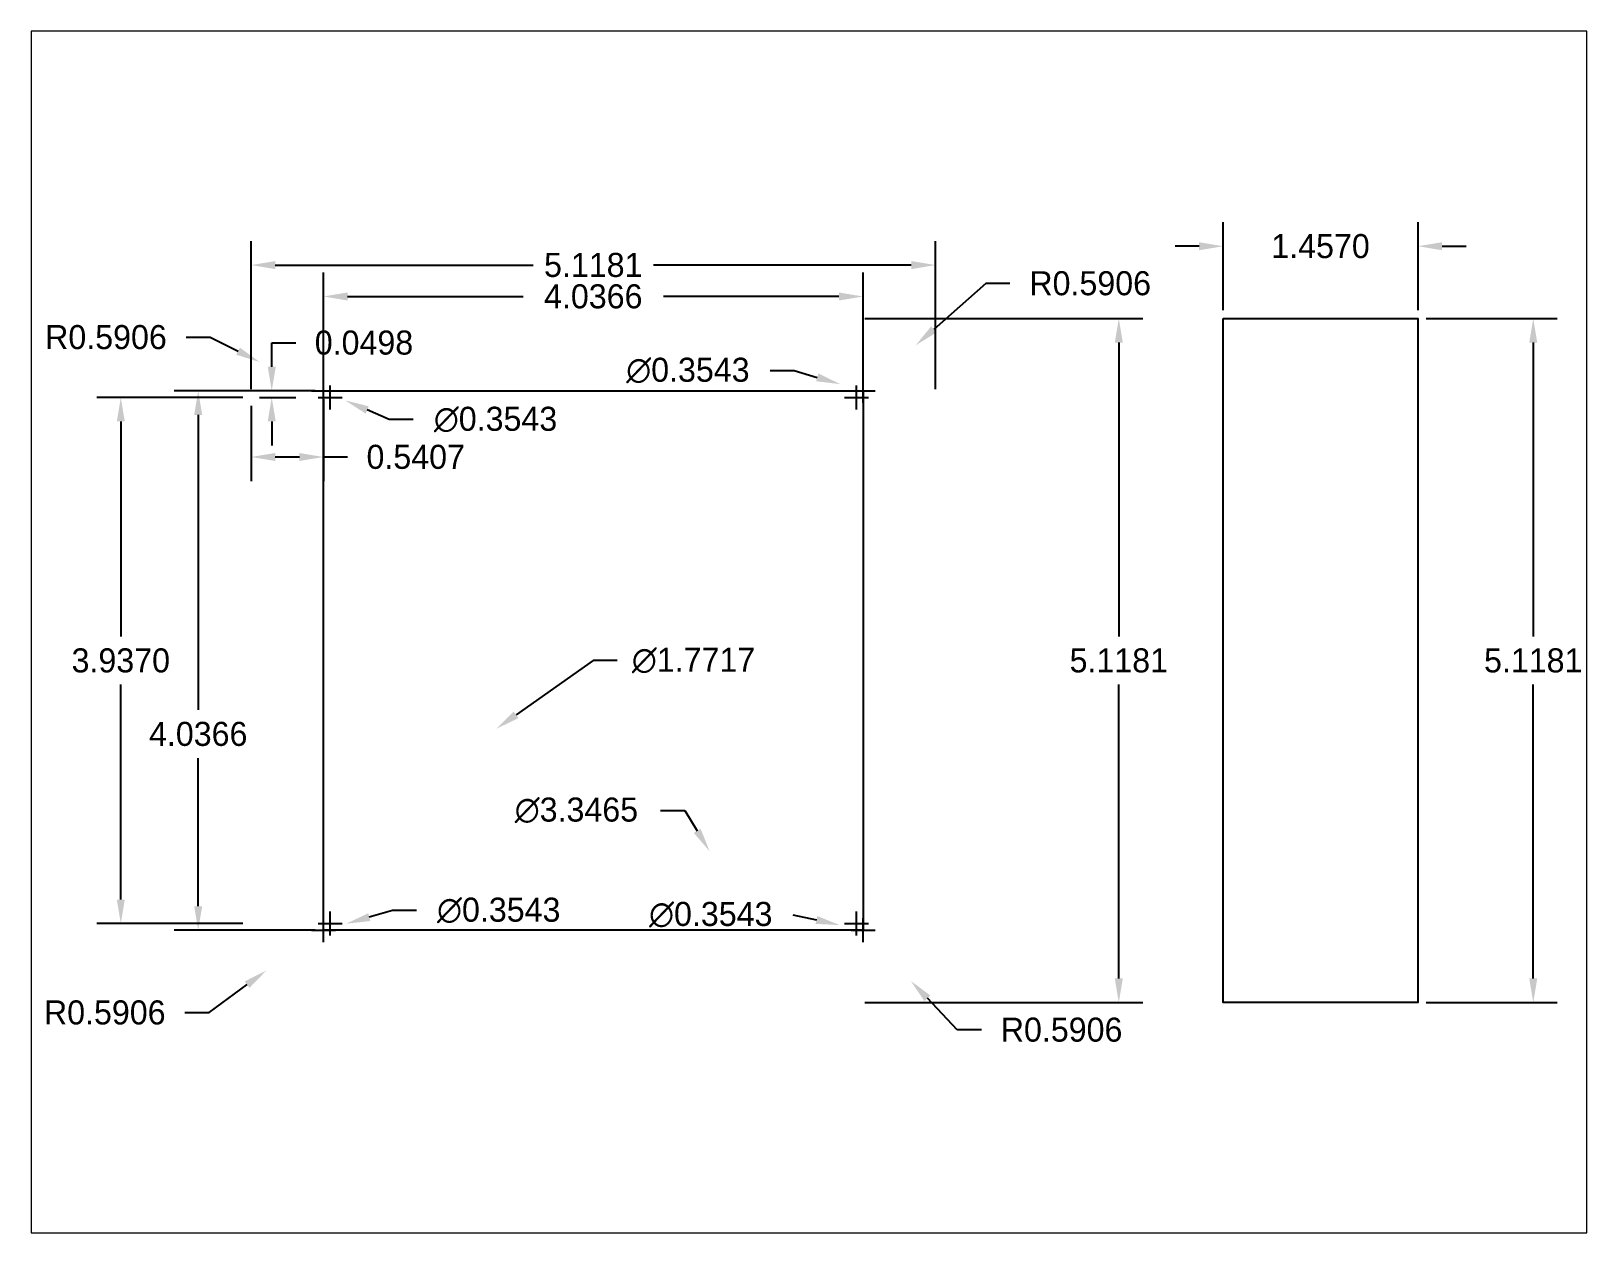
# Paper-space layout 'Layout1' of a CAD drawing. Header units: inches. Extents: x 1.1 to 9.9, y 0.85 to 7.65.
# The model-space entities are those that its viewports show. They can reach past a viewport. Long polylines and large blocks are cut down to what shows.
import ezdxf

# ---------------------------------------------------------------- set-up
doc = ezdxf.new("R2010")
doc.units = ezdxf.units.IN
doc.header["$MEASUREMENT"] = 0
doc.dimstyles.get("Standard").update_dxf_attribs({"dimtxt": 0.18, "dimasz": 0.18, "dimexe": 0.18, "dimexo": 0.0625, "dimgap": 0.09, "dimtad": 0, "dimtih": 1, "dimtoh": 1, "dimdec": 4, "dimzin": 0, "dimdsep": 46, "dimtxsty": 'Standard', "dimcen": 0.09, "dimadec": 0, "dimazin": 0, "dimtfac": 1, "dimtdec": 4, "dimtofl": 0, "dimtmove": 0, "dimatfit": 3, "dimfxl": 1, "dimtolj": 1, "dimtzin": 0, "dimarcsym": 0})

# ---------------------------------------------------------------- blocks, each defined once
blk = doc.blocks.new('*D1')
at = {"color": 0, "lineweight": -2, "transparency": 16777216}
for p, q in [((-0.063, 4.528), (-1.155, 4.528)), ((-0.975, 4.348), (-0.975, 2.739)), ((-0.975, 0.771), (-0.975, 2.379)), ((-0.063, 0.591), (-1.155, 0.591))]:
    blk.add_line(p, q, dxfattribs=at)
at = {"color": 0, "transparency": 16777216}
for points in [[(-1.005, 4.348), (-0.945, 4.348), (-0.975, 4.528)], [(-1.005, 0.771), (-0.945, 0.771), (-0.975, 0.591)]]:
    blk.add_solid(points, dxfattribs=at)
at = {"layer": 'Defpoints', "color": 0, "transparency": 16777216}
for p in [(0, 4.528, 1.457), (-0.975, 0.591), (0, 0.591, 1.457)]:
    blk.add_point(p, dxfattribs=at)
at = {"color": 0, "transparency": 16777216, "insert": (-0.975, 2.559), "char_height": 0.18, "attachment_point": 5}
blk.add_mtext('\\A1;3.9370', dxfattribs=at)
blk = doc.blocks.new('*D2')
at = {"color": 0, "lineweight": -2, "transparency": 16777216}
for p, q in [((0, 4.59), (0, 5.698)), ((5.118, 4.59), (5.118, 5.698)), ((0.18, 5.518), (2.109, 5.518)), ((4.938, 5.518), (3.009, 5.518))]:
    blk.add_line(p, q, dxfattribs=at)
at = {"color": 0, "transparency": 16777216}
for points in [[(0.18, 5.548), (0.18, 5.488), (0, 5.518)], [(4.938, 5.548), (4.938, 5.488), (5.118, 5.518)]]:
    blk.add_solid(points, dxfattribs=at)
at = {"layer": 'Defpoints', "color": 0, "transparency": 16777216}
for p in [(5.118, 5.518), (0, 4.528), (5.118, 4.528)]:
    blk.add_point(p, dxfattribs=at)
at = {"color": 0, "transparency": 16777216, "insert": (2.559, 5.518), "char_height": 0.18, "attachment_point": 5}
blk.add_mtext('\\A1;5.1181', dxfattribs=at)
blk = doc.blocks.new('*D3')
at = {"color": 0, "lineweight": -2, "transparency": 16777216}
for p, q in [((4.59, 5.118), (6.67, 5.118)), ((6.49, 4.938), (6.49, 2.739)), ((6.49, 0.18), (6.49, 2.379)), ((4.59, 0), (6.67, 0))]:
    blk.add_line(p, q, dxfattribs=at)
at = {"color": 0, "transparency": 16777216}
for points in [[(6.46, 4.938), (6.52, 4.938), (6.49, 5.118)], [(6.46, 0.18), (6.52, 0.18), (6.49, 0)]]:
    blk.add_solid(points, dxfattribs=at)
at = {"layer": 'Defpoints', "color": 0, "transparency": 16777216}
for p in [(4.528, 5.118), (4.528, 0), (6.49, 0)]:
    blk.add_point(p, dxfattribs=at)
at = {"color": 0, "transparency": 16777216, "insert": (6.49, 2.559), "char_height": 0.18, "attachment_point": 5}
blk.add_mtext('\\A1;5.1181', dxfattribs=at)
blk = doc.blocks.new('*D4')
at = {"color": 0, "lineweight": -2, "transparency": 16777216}
for p, q in [((5.496, 5.381), (5.106, 5.037)), ((5.676, 5.381), (5.496, 5.381)), ((4.528, 4.438), (4.528, 4.618)), ((4.438, 4.528), (4.618, 4.528))]:
    blk.add_line(p, q, dxfattribs=at)
at = {"color": 0, "transparency": 16777216}
blk.add_solid([(5.086, 5.059), (5.126, 5.014), (4.971, 4.918)], dxfattribs=at)
at = {"layer": 'Defpoints', "color": 0, "transparency": 16777216}
for p in [(4.971, 4.918), (4.528, 4.528)]:
    blk.add_point(p, dxfattribs=at)
at = {"color": 0, "transparency": 16777216, "insert": (6.276, 5.381), "char_height": 0.18, "attachment_point": 5}
blk.add_mtext('\\A1;R0.5906', dxfattribs=at)
blk = doc.blocks.new('*D5')
at = {"color": 0, "lineweight": -2, "transparency": 16777216}
for p, q in [((4.438, 0.591), (4.618, 0.591)), ((4.528, 0.501), (4.528, 0.681)), ((5.282, -0.204), (5.058, 0.032)), ((5.462, -0.204), (5.282, -0.204))]:
    blk.add_line(p, q, dxfattribs=at)
at = {"color": 0, "transparency": 16777216}
blk.add_solid([(5.08, 0.053), (5.036, 0.011), (4.934, 0.162)], dxfattribs=at)
at = {"layer": 'Defpoints', "color": 0, "transparency": 16777216}
for p in [(4.528, 0.591), (4.934, 0.162)]:
    blk.add_point(p, dxfattribs=at)
at = {"color": 0, "transparency": 16777216, "insert": (6.062, -0.204), "char_height": 0.18, "attachment_point": 5}
blk.add_mtext('\\A1;R0.5906', dxfattribs=at)
blk = doc.blocks.new('*D6')
at = {"color": 0, "lineweight": -2, "transparency": 16777216}
for p, q in [((0.501, 0.591), (0.681, 0.591)), ((0.591, 0.501), (0.591, 0.681)), ((-0.315, -0.075), (-0.03, 0.134)), ((-0.495, -0.075), (-0.315, -0.075))]:
    blk.add_line(p, q, dxfattribs=at)
at = {"color": 0, "transparency": 16777216}
blk.add_solid([(-0.048, 0.158), (-0.012, 0.11), (0.115, 0.241)], dxfattribs=at)
at = {"layer": 'Defpoints', "color": 0, "transparency": 16777216}
for p in [(0.591, 0.591), (0.115, 0.241)]:
    blk.add_point(p, dxfattribs=at)
at = {"color": 0, "transparency": 16777216, "insert": (-1.095, -0.075), "char_height": 0.18, "attachment_point": 5}
blk.add_mtext('\\A1;R0.5906', dxfattribs=at)
blk = doc.blocks.new('*D7')
at = {"color": 0, "lineweight": -2, "transparency": 16777216}
for p, q in [((-0.486, 4.978), (-0.306, 4.978)), ((-0.306, 4.978), (-0.098, 4.874)), ((0.591, 4.438), (0.591, 4.618)), ((0.501, 4.528), (0.681, 4.528))]:
    blk.add_line(p, q, dxfattribs=at)
at = {"color": 0, "transparency": 16777216}
blk.add_solid([(-0.084, 4.9), (-0.111, 4.847), (0.063, 4.793)], dxfattribs=at)
at = {"layer": 'Defpoints', "color": 0, "transparency": 16777216}
for p in [(0.063, 4.793), (0.591, 4.528)]:
    blk.add_point(p, dxfattribs=at)
at = {"color": 0, "transparency": 16777216, "insert": (-1.086, 4.978), "char_height": 0.18, "attachment_point": 5}
blk.add_mtext('\\A1;R0.5906', dxfattribs=at)
blk = doc.blocks.new('*D8')
at = {"color": 0, "lineweight": -2, "transparency": 16777216}
for p, q in [((0.541, 4.487), (0.541, 4.667)), ((0.451, 4.577), (0.631, 4.577)), ((1.033, 4.362), (0.868, 4.434)), ((1.213, 4.362), (1.033, 4.362))]:
    blk.add_line(p, q, dxfattribs=at)
at = {"color": 0, "transparency": 16777216}
blk.add_solid([(0.88, 4.461), (0.856, 4.407), (0.703, 4.506)], dxfattribs=at)
at = {"layer": 'Defpoints', "color": 0, "transparency": 16777216}
for p in [(0.378, 4.648), (0.703, 4.506)]:
    blk.add_point(p, dxfattribs=at)
at = {"color": 0, "transparency": 16777216, "insert": (1.828, 4.362), "char_height": 0.18, "attachment_point": 5}
blk.add_mtext('\\A1;∅0.3543', dxfattribs=at)
blk = doc.blocks.new('*D9')
at = {"color": 0, "lineweight": -2, "transparency": 16777216}
for p, q in [((3.882, 4.729), (4.062, 4.729)), ((4.062, 4.729), (4.235, 4.678)), ((4.577, 4.487), (4.577, 4.667)), ((4.487, 4.577), (4.667, 4.577))]:
    blk.add_line(p, q, dxfattribs=at)
at = {"color": 0, "transparency": 16777216}
blk.add_solid([(4.243, 4.707), (4.226, 4.649), (4.407, 4.627)], dxfattribs=at)
at = {"layer": 'Defpoints', "color": 0, "transparency": 16777216}
for p in [(4.407, 4.627), (4.747, 4.527)]:
    blk.add_point(p, dxfattribs=at)
at = {"color": 0, "transparency": 16777216, "insert": (3.267, 4.729), "char_height": 0.18, "attachment_point": 5}
blk.add_mtext('\\A1;∅0.3543', dxfattribs=at)
blk = doc.blocks.new('*D10')
at = {"color": 0, "lineweight": -2, "transparency": 16777216}
for p, q in [((4.053, 0.657), (4.229, 0.618)), ((4.577, 0.451), (4.577, 0.631)), ((4.487, 0.541), (4.667, 0.541))]:
    blk.add_line(p, q, dxfattribs=at)
at = {"color": 0, "transparency": 16777216}
blk.add_solid([(4.235, 0.647), (4.222, 0.589), (4.404, 0.579)], dxfattribs=at)
at = {"layer": 'Defpoints', "color": 0, "transparency": 16777216}
for p in [(4.404, 0.579), (4.75, 0.502)]:
    blk.add_point(p, dxfattribs=at)
at = {"color": 0, "transparency": 16777216, "insert": (3.438, 0.657), "char_height": 0.18, "attachment_point": 5}
blk.add_mtext('\\A1;∅0.3543', dxfattribs=at)
blk = doc.blocks.new('*D11')
at = {"color": 0, "lineweight": -2, "transparency": 16777216}
for p, q in [((0.541, 0.451), (0.541, 0.631)), ((1.057, 0.689), (0.884, 0.639)), ((1.237, 0.689), (1.057, 0.689)), ((0.451, 0.541), (0.631, 0.541))]:
    blk.add_line(p, q, dxfattribs=at)
at = {"color": 0, "transparency": 16777216}
blk.add_solid([(0.876, 0.668), (0.892, 0.61), (0.711, 0.59)], dxfattribs=at)
at = {"layer": 'Defpoints', "color": 0, "transparency": 16777216}
for p in [(0.711, 0.59), (0.37, 0.492)]:
    blk.add_point(p, dxfattribs=at)
at = {"color": 0, "transparency": 16777216, "insert": (1.852, 0.689), "char_height": 0.18, "attachment_point": 5}
blk.add_mtext('\\A1;∅0.3543', dxfattribs=at)
blk = doc.blocks.new('*D12')
at = {"color": 0, "lineweight": -2, "transparency": 16777216}
for p, q in [((0, 4.465), (0, 3.902)), ((0.541, 4.515), (0.541, 3.902)), ((0.18, 4.082), (0.361, 4.082)), ((0.541, 4.082), (0.721, 4.082))]:
    blk.add_line(p, q, dxfattribs=at)
at = {"color": 0, "transparency": 16777216}
for points in [[(0.18, 4.112), (0.18, 4.052), (0, 4.082)], [(0.361, 4.112), (0.361, 4.052), (0.541, 4.082)]]:
    blk.add_solid(points, dxfattribs=at)
at = {"layer": 'Defpoints', "color": 0, "transparency": 16777216}
for p in [(0.541, 4.577), (0, 4.528), (0.541, 4.082)]:
    blk.add_point(p, dxfattribs=at)
at = {"color": 0, "transparency": 16777216, "insert": (1.231, 4.082), "char_height": 0.18, "attachment_point": 5}
blk.add_mtext('\\A1;0.5407', dxfattribs=at)
blk = doc.blocks.new('*D13')
at = {"color": 0, "lineweight": -2, "transparency": 16777216}
for p, q in [((0.154, 4.757), (0.154, 4.937)), ((0.154, 4.937), (0.334, 4.937)), ((0.478, 4.577), (-0.026, 4.577)), ((0.062, 4.528), (0.334, 4.528)), ((0.154, 4.348), (0.154, 4.168))]:
    blk.add_line(p, q, dxfattribs=at)
at = {"color": 0, "transparency": 16777216}
for points in [[(0.124, 4.757), (0.184, 4.757), (0.154, 4.577)], [(0.124, 4.348), (0.184, 4.348), (0.154, 4.528)]]:
    blk.add_solid(points, dxfattribs=at)
at = {"layer": 'Defpoints', "color": 0, "transparency": 16777216}
for p in [(0.154, 4.577), (0.541, 4.577), (0, 4.528)]:
    blk.add_point(p, dxfattribs=at)
at = {"color": 0, "transparency": 16777216, "insert": (0.844, 4.937), "char_height": 0.18, "attachment_point": 5}
blk.add_mtext('\\A1;0.0498', dxfattribs=at)
blk = doc.blocks.new('*D15')
at = {"color": 0, "lineweight": -2, "transparency": 16777216}
for p, q in [((0.478, 4.577), (-0.576, 4.577)), ((-0.396, 4.397), (-0.396, 2.189)), ((-0.396, 0.721), (-0.396, 1.829)), ((0.478, 0.541), (-0.576, 0.541))]:
    blk.add_line(p, q, dxfattribs=at)
at = {"color": 0, "transparency": 16777216}
for points in [[(-0.426, 4.397), (-0.366, 4.397), (-0.396, 4.577)], [(-0.426, 0.721), (-0.366, 0.721), (-0.396, 0.541)]]:
    blk.add_solid(points, dxfattribs=at)
at = {"layer": 'Defpoints', "color": 0, "transparency": 16777216}
for p in [(-0.396, 4.577), (0.541, 4.577), (0.541, 0.541)]:
    blk.add_point(p, dxfattribs=at)
at = {"color": 0, "transparency": 16777216, "insert": (-0.396, 2.009), "char_height": 0.18, "attachment_point": 5}
blk.add_mtext('\\A1;4.0366', dxfattribs=at)
blk = doc.blocks.new('*D16')
at = {"color": 0, "lineweight": -2, "transparency": 16777216}
for p, q in [((0.541, 4.64), (0.541, 5.463)), ((4.577, 4.64), (4.577, 5.463)), ((0.721, 5.283), (2.034, 5.283)), ((4.397, 5.283), (3.084, 5.283))]:
    blk.add_line(p, q, dxfattribs=at)
at = {"color": 0, "transparency": 16777216}
for points in [[(0.721, 5.313), (0.721, 5.253), (0.541, 5.283)], [(4.397, 5.313), (4.397, 5.253), (4.577, 5.283)]]:
    blk.add_solid(points, dxfattribs=at)
at = {"layer": 'Defpoints', "color": 0, "transparency": 16777216}
for p in [(4.577, 5.283), (0.541, 4.577), (4.577, 4.577)]:
    blk.add_point(p, dxfattribs=at)
at = {"color": 0, "transparency": 16777216, "insert": (2.559, 5.283), "char_height": 0.18, "attachment_point": 5}
blk.add_mtext('\\A1;4.0366', dxfattribs=at)
blk = doc.blocks.new('*D18')
at = {"color": 0, "lineweight": -2, "transparency": 16777216}
for p, q in [((3.063, 1.438), (3.243, 1.438)), ((3.243, 1.438), (3.337, 1.284))]:
    blk.add_line(p, q, dxfattribs=at)
at = {"color": 0, "transparency": 16777216}
blk.add_solid([(3.362, 1.3), (3.311, 1.269), (3.43, 1.131)], dxfattribs=at)
at = {"layer": 'Defpoints', "color": 0, "transparency": 16777216}
for p in [(1.688, 3.988, 0.709), (3.43, 1.131, 0.709)]:
    blk.add_point(p, dxfattribs=at)
at = {"color": 0, "transparency": 16777216, "insert": (2.433, 1.438), "char_height": 0.18, "attachment_point": 5}
blk.add_mtext('\\A1;∅3.3465', dxfattribs=at)
blk = doc.blocks.new('*D19')
at = {"color": 0, "lineweight": -2, "transparency": 16777216}
for p, q in [((2.559, 2.559), (1.982, 2.153)), ((2.739, 2.559), (2.559, 2.559))]:
    blk.add_line(p, q, dxfattribs=at)
at = {"color": 0, "transparency": 16777216}
blk.add_solid([(1.964, 2.178), (1.999, 2.128), (1.835, 2.049)], dxfattribs=at)
at = {"layer": 'Defpoints', "color": 0, "transparency": 16777216}
for p in [(3.284, 3.069, 0.709), (1.835, 2.049, 0.709)]:
    blk.add_point(p, dxfattribs=at)
at = {"color": 0, "transparency": 16777216, "insert": (3.309, 2.559), "char_height": 0.18, "attachment_point": 5}
blk.add_mtext('\\A1;∅1.7717', dxfattribs=at)
blk = doc.blocks.new('*D20')
at = {"color": 0, "lineweight": -2, "transparency": 16777216}
for p, q in [((7.271, 5.181), (7.271, 5.839)), ((8.728, 5.181), (8.728, 5.839)), ((7.091, 5.659), (6.911, 5.659)), ((8.908, 5.659), (9.088, 5.659))]:
    blk.add_line(p, q, dxfattribs=at)
at = {"color": 0, "transparency": 16777216}
for points in [[(7.091, 5.689), (7.091, 5.629), (7.271, 5.659)], [(8.908, 5.689), (8.908, 5.629), (8.728, 5.659)]]:
    blk.add_solid(points, dxfattribs=at)
at = {"layer": 'Defpoints', "color": 0, "transparency": 16777216}
for p in [(8.728, 5.659), (7.271, 5.118, 1.457), (8.728, 5.118, 1.457)]:
    blk.add_point(p, dxfattribs=at)
at = {"color": 0, "transparency": 16777216, "insert": (7.999, 5.659), "char_height": 0.18, "attachment_point": 5}
blk.add_mtext('\\A1;1.4570', dxfattribs=at)
blk = doc.blocks.new('*D21')
at = {"color": 0, "lineweight": -2, "transparency": 16777216}
for p, q in [((8.79, 5.118), (9.77, 5.118)), ((9.59, 4.938), (9.59, 2.739)), ((9.59, 0.18), (9.59, 2.379)), ((8.79, 0), (9.77, 0))]:
    blk.add_line(p, q, dxfattribs=at)
at = {"color": 0, "transparency": 16777216}
for points in [[(9.56, 4.938), (9.62, 4.938), (9.59, 5.118)], [(9.56, 0.18), (9.62, 0.18), (9.59, 0)]]:
    blk.add_solid(points, dxfattribs=at)
at = {"layer": 'Defpoints', "color": 0, "transparency": 16777216}
for p in [(8.728, 5.118, 1.457), (8.728, 0, 1.457), (9.59, 0)]:
    blk.add_point(p, dxfattribs=at)
at = {"color": 0, "transparency": 16777216, "insert": (9.59, 2.559), "char_height": 0.18, "attachment_point": 5}
blk.add_mtext('\\A1;5.1181', dxfattribs=at)

msp = doc.modelspace()

# ---------------------------------------------------------------- linework, layer by layer
for p, q in [((0.54075, 4.57736), (4.57736, 4.57736)), ((0.54075, 0.54075), (0.54075, 4.57736)), ((4.57736, 4.57736), (4.57736, 0.54075)), ((4.57736, 0.54075), (0.54075, 0.54075))]:
    msp.add_line(p, q)
at = {"elevation": 1.45669}
msp.add_lwpolyline([(7.27081, 5.11811), (8.72781, 5.11811), (8.72781, 0.00001), (7.27081, 0.00001)], close=True, dxfattribs=at)

# ---------------------------------------------------------------- dimensions: what is measured, and where the dimension line sits
for base, p1, p2, picture, middle in [((8.72781, 5.65879), (7.27081, 5.11811, 1.45669), (8.72781, 5.11811, 1.45669), '*D20', (7.99931, 5.65879)), ((5.11811, 5.51789), (0, 4.52756), (5.11811, 4.52756), '*D2', (2.55906, 5.51789)), ((4.57736, 5.28295), (0.54075, 4.57736), (4.57736, 4.57736), '*D16', (2.55906, 5.28295)), ((0.540748, 4.081987), (0, 4.527559), (0.540748, 4.577362), '*D12', (1.230748, 4.081987))]:
    dim = msp.add_linear_dim(base=base, p1=p1, p2=p2, dimstyle='Standard')
    dim.commit()
    dim.dimension.update_dxf_attribs({"geometry": picture, "text_midpoint": middle})
for center, mpoint, picture, middle in [((4.527559, 4.527559), (4.970702, 4.917911), '*D4', (6.276249, 5.380851)), ((0.59055, 4.52756), (0.06291, 4.79279), '*D7', (-1.0861, 4.97828)), ((0.59055, 0.59055), (0.11481, 0.24066), '*D6', (-1.09467, -0.0752)), ((4.527559, 0.590551), (4.934274, 0.162376), '*D5', (6.061982, -0.203679))]:
    dim = msp.add_radius_dim(center=center, mpoint=mpoint, dimstyle='Standard')
    dim.commit()
    dim.dimension.update_dxf_attribs({"geometry": picture, "text_midpoint": middle, "dimtype": 164})
for base, p1, picture, middle in [((0.15375, 4.57736), (0, 4.52756), '*D13', (0.84375, 4.93736)), ((-0.39627, 4.57736), (0.54075, 0.54075), '*D15', (-0.39627, 2.00941))]:
    dim = msp.add_linear_dim(base=base, p1=p1, p2=(0.54075, 4.57736), angle=90, dimstyle='Standard')
    dim.commit()
    dim.dimension.update_dxf_attribs({"geometry": picture, "text_midpoint": middle, "dimtype": 160})
dim = msp.add_aligned_dim(p1=(4.52756, 5.11811), p2=(4.52756, 0), distance=1.96289, dimstyle='Standard')
dim.commit()
dim.dimension.update_dxf_attribs({"geometry": '*D3', "text_midpoint": (6.49045, 2.55906)})
for base, p1, p2, picture, middle in [((9.59007, 0.00001), (8.72781, 5.11811, 1.45669), (8.72781, 0.00001, 1.45669), '*D21', (9.59007, 2.55906)), ((-0.97461, 0.59055), (0, 4.52756, 1.45669), (0, 0.59055, 1.45669), '*D1', (-0.97461, 2.55906))]:
    dim = msp.add_linear_dim(base=base, p1=p1, p2=p2, angle=90, dimstyle='Standard')
    dim.commit()
    dim.dimension.update_dxf_attribs({"geometry": picture, "text_midpoint": middle})
for p1, p2, picture, middle in [((4.74733, 4.52739), (4.40739, 4.62734), '*D9', (3.26701, 4.72889)), ((0.37848, 4.64847), (0.70302, 4.50626), '*D8', (1.82775, 4.36177)), ((1.68779, 3.98755, 0.70866), (3.43032, 1.13056, 0.70866), '*D18', (2.43286, 1.43791)), ((3.2836, 3.06869, 0.70866), (1.83451, 2.04942, 0.70866), '*D19', (3.30906, 2.55906)), ((0.37044, 0.49192), (0.71105, 0.58958), '*D11', (1.85211, 0.68879)), ((4.75033, 0.50243), (4.40439, 0.57907), '*D10', (4.05291, 0.65693))]:
    dim = msp.add_diameter_dim_2p(p1=p1, p2=p2, dimstyle='Standard')
    dim.commit()
    dim.dimension.update_dxf_attribs({"geometry": picture, "text_midpoint": middle, "dimtype": 163})

psp = doc.layouts.get("Layout1")

# ---------------------------------------------------------------- viewports
at = {"layer": '0', "view_target_point": (4.1727, 2.77256)}
psp.add_viewport(center=(5.5, 4.25), size=(8.8, 6.8), view_center_point=(0, 0), view_height=8.9922853, dxfattribs=at)

doc.saveas('drawing.dxf')
